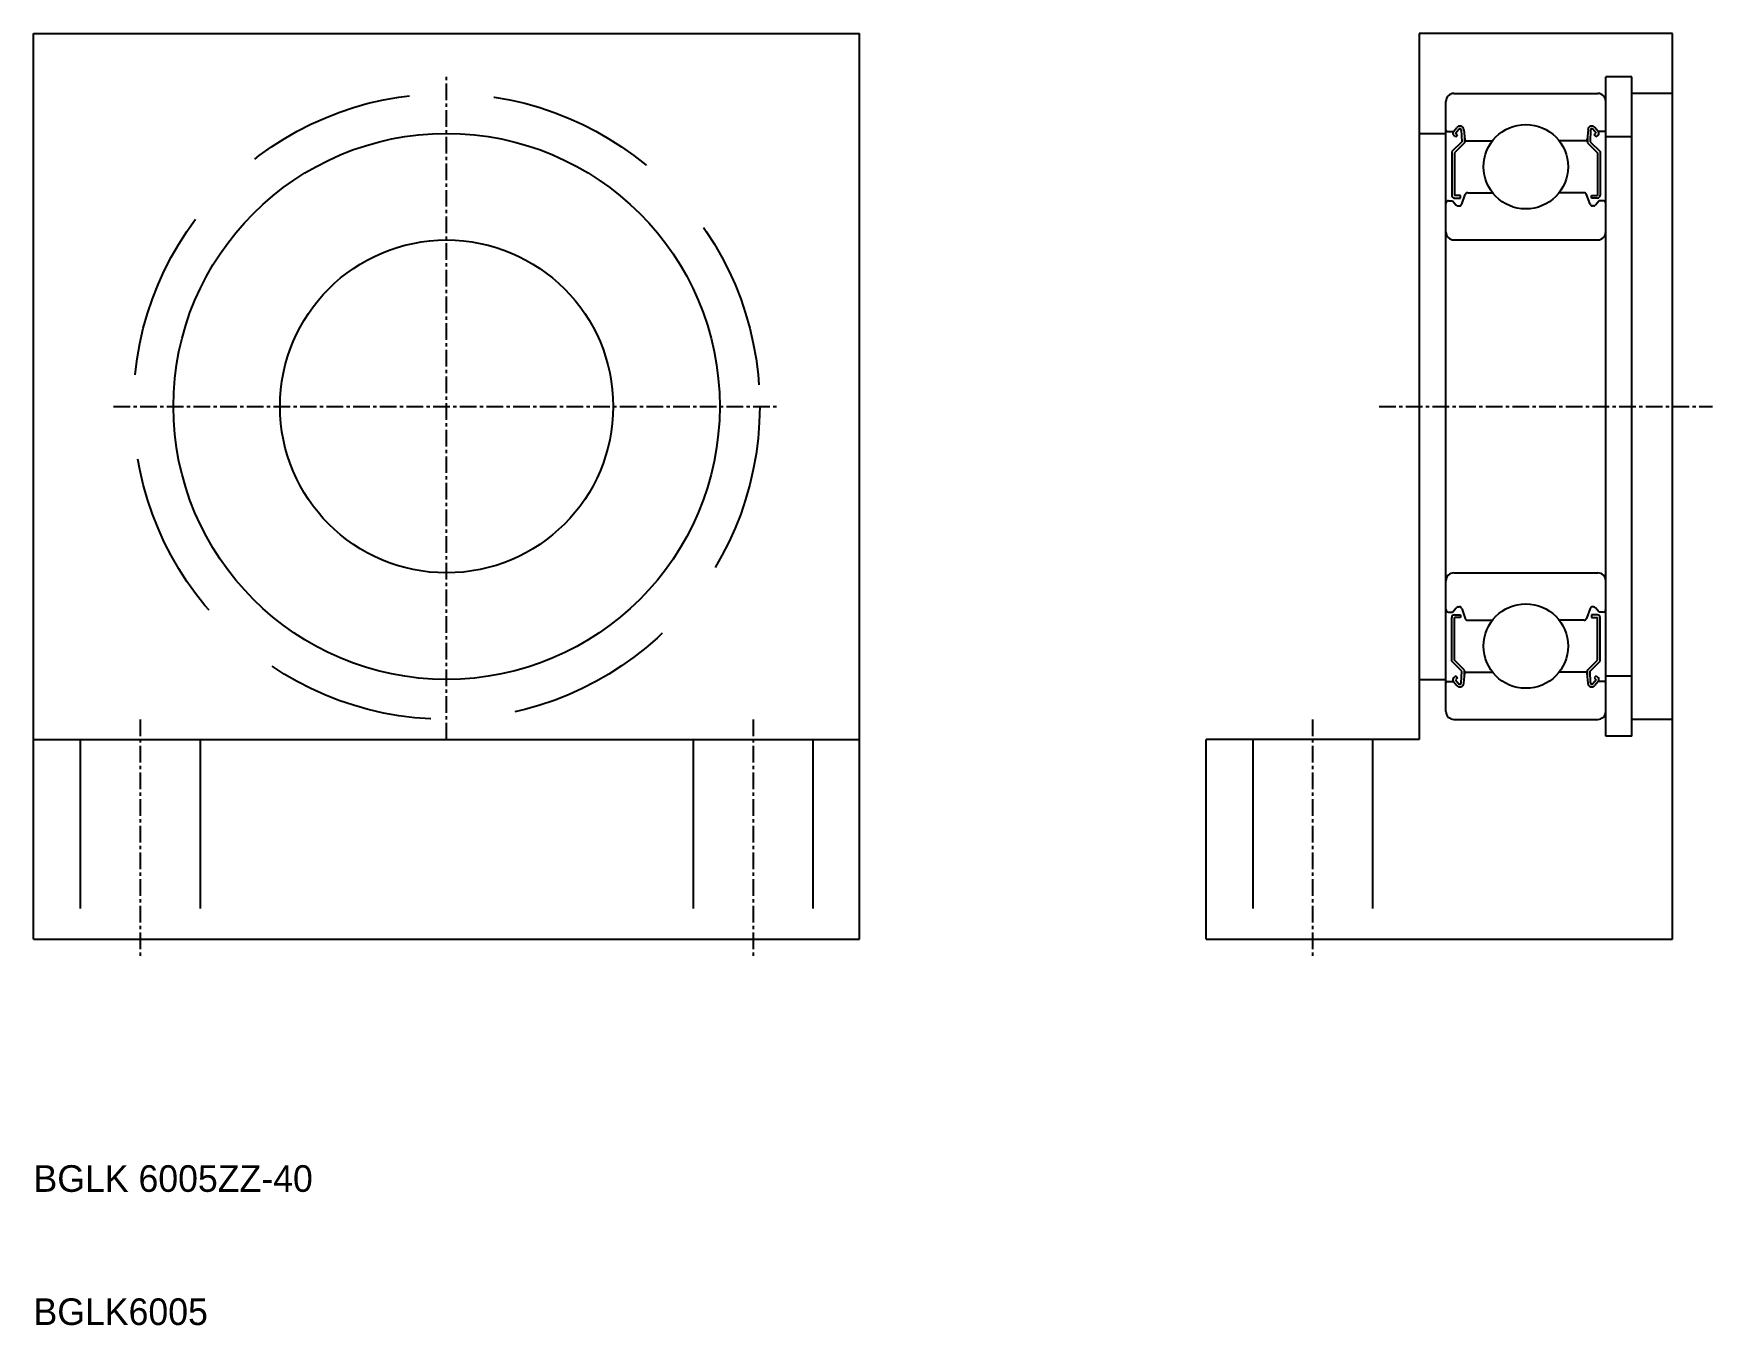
# Model space of a CAD drawing. Extents: x 87 to 213, y 64 to 161.
import ezdxf

# ---------------------------------------------------------------- set-up
doc = ezdxf.new("R2010")
doc.units = 0
doc.linetypes.add('CENTER', pattern=[2, 1.25, -0.25, 0.25, -0.25])
doc.linetypes.add('DASHED', pattern=[19.05, 12.7, -6.35])
doc.layers.get('0').update_dxf_attribs({"linetype": 'CONTINUOUS'})
doc.layers.add('CENTER', color=1, linetype='CENTER')

msp = doc.modelspace()

# ---------------------------------------------------------------- linework, layer by layer
for p, q in [((86.84, 93.31), (86.84, 161.31)), ((86.84, 161.31), (148.84, 161.31)), ((148.84, 93.31), (148.84, 161.31)), ((190.84, 161.31), (190.84, 108.31)), ((209.84, 161.31), (190.84, 161.31)), ((209.84, 93.31), (209.84, 161.31)), ((206.79, 158.06), (204.84, 158.06)), ((204.84, 108.56), (204.84, 158.06)), ((206.79, 108.56), (206.79, 158.06)), ((193.44, 156.81), (204.24, 156.81)), ((209.84, 156.81), (206.79, 156.81)), ((192.84, 110.41), (192.84, 156.21)), ((192.94, 153.96), (193.4, 153.96)), ((193.4, 153.96), (193.65, 154.26)), ((193.56, 153.83), (193.81, 154.13)), ((193.71, 153.7), (193.56, 153.83)), ((193.98, 154.07), (194.03, 153.19)), ((194.18, 154.09), (194.25, 153.35)), ((203.51, 154.09), (203.44, 153.35)), ((203.7, 154.07), (203.66, 153.19)), ((204.13, 153.83), (203.88, 154.13)), ((203.98, 153.7), (204.13, 153.83)), ((204.28, 153.96), (204.03, 154.26)), ((204.74, 153.96), (204.28, 153.96)), ((194.03, 153.19), (193.28, 152.44)), ((193.58, 153.55), (193.43, 153.68)), ((194.23, 153.11), (193.48, 152.36)), ((193.58, 153.55), (193.71, 153.7)), ((194.23, 153.58), (194.23, 153.11)), ((194.35, 153.26), (196.34, 153.26)), ((203.34, 153.26), (201.35, 153.26)), ((203.46, 153.58), (203.46, 153.11)), ((203.46, 153.11), (204.21, 152.36)), ((203.66, 153.19), (204.41, 152.44)), ((204.11, 153.55), (203.98, 153.7)), ((204.11, 153.55), (204.26, 153.68)), ((206.79, 153.56), (204.84, 153.56)), ((193.28, 152.44), (193.28, 149.16)), ((193.48, 152.36), (193.48, 149.16)), ((204.21, 152.36), (204.21, 149.16)), ((204.41, 152.44), (204.41, 149.16)), ((193.04, 148.76), (193.34, 148.76)), ((193.34, 148.76), (193.62, 148.43)), ((193.93, 149.16), (193.48, 149.16)), ((193.48, 148.96), (193.93, 148.96)), ((193.93, 148.96), (193.93, 149.16)), ((194.03, 148.49), (194.29, 149.23)), ((194.48, 149.36), (196.34, 149.36)), ((203.21, 149.36), (201.35, 149.36)), ((203.66, 148.49), (203.39, 149.23)), ((203.76, 148.96), (203.76, 149.16)), ((203.76, 149.16), (204.21, 149.16)), ((204.21, 148.96), (203.76, 148.96)), ((204.34, 148.76), (204.07, 148.43)), ((204.64, 148.76), (204.34, 148.76)), ((193.77, 148.36), (193.84, 148.36)), ((203.92, 148.36), (203.85, 148.36)), ((193.44, 145.81), (204.24, 145.81)), ((193.44, 120.81), (204.24, 120.81)), ((193.04, 117.86), (193.34, 117.86)), ((193.28, 114.18), (193.28, 117.46)), ((193.34, 117.86), (193.62, 118.19)), ((193.48, 117.66), (193.93, 117.66)), ((193.93, 117.46), (193.48, 117.46)), ((193.48, 114.26), (193.48, 117.46)), ((193.77, 118.26), (193.84, 118.26)), ((193.93, 117.66), (193.93, 117.46)), ((194.03, 118.13), (194.29, 117.39)), ((194.48, 117.26), (196.34, 117.26)), ((203.21, 117.26), (201.35, 117.26)), ((203.66, 118.13), (203.39, 117.39)), ((204.21, 117.66), (203.76, 117.66)), ((203.76, 117.66), (203.76, 117.46)), ((203.76, 117.46), (204.21, 117.46)), ((203.92, 118.26), (203.85, 118.26)), ((204.34, 117.86), (204.07, 118.19)), ((204.21, 114.26), (204.21, 117.46)), ((204.64, 117.86), (204.34, 117.86)), ((204.41, 114.18), (204.41, 117.46)), ((194.03, 113.43), (193.28, 114.18)), ((194.23, 113.51), (193.48, 114.26)), ((193.98, 112.55), (194.03, 113.43)), ((194.23, 113.04), (194.23, 113.51)), ((203.46, 113.51), (204.21, 114.26)), ((203.46, 113.04), (203.46, 113.51)), ((203.66, 113.43), (204.41, 114.18)), ((203.7, 112.55), (203.66, 113.43)), ((192.94, 112.66), (193.4, 112.66)), ((193.4, 112.66), (193.65, 112.36)), ((193.58, 113.07), (193.43, 112.94)), ((193.71, 112.92), (193.56, 112.79)), ((193.56, 112.79), (193.81, 112.49)), ((193.58, 113.07), (193.71, 112.92)), ((194.18, 112.53), (194.25, 113.27)), ((194.35, 113.36), (196.34, 113.36)), ((203.34, 113.36), (201.35, 113.36)), ((203.51, 112.53), (203.44, 113.27)), ((204.13, 112.79), (203.88, 112.49)), ((204.11, 113.07), (203.98, 112.92)), ((203.98, 112.92), (204.13, 112.79)), ((204.28, 112.66), (204.03, 112.36)), ((204.11, 113.07), (204.26, 112.94)), ((204.74, 112.66), (204.28, 112.66)), ((206.79, 113.06), (204.84, 113.06)), ((193.44, 109.81), (204.24, 109.81)), ((196.34, 109.81), (196.34, 109.81)), ((198.84, 109.81), (198.84, 109.81)), ((209.84, 109.81), (206.79, 109.81)), ((206.79, 108.56), (204.84, 108.56)), ((86.84, 108.31), (148.84, 108.31)), ((190.84, 108.31), (174.84, 108.31)), ((174.84, 93.31), (174.84, 108.31)), ((86.84, 93.31), (148.84, 93.31)), ((174.84, 93.31), (209.84, 93.31))]:
    msp.add_line(p, q)
at = {"color": 7, "linetype": 'CONTINUOUS'}
for p, q in [((190.84, 153.81), (192.84, 153.81)), ((190.84, 112.81), (192.84, 112.81))]:
    msp.add_line(p, q, dxfattribs=at)
at = {"color": 3, "linetype": 'DASHED'}
for p, q in [((90.34, 108.31), (90.34, 93.31)), ((99.34, 108.31), (99.34, 93.31)), ((136.34, 108.31), (136.34, 93.31)), ((145.34, 108.31), (145.34, 93.31)), ((178.34, 108.31), (178.34, 93.31)), ((187.34, 108.31), (187.34, 93.31))]:
    msp.add_line(p, q, dxfattribs=at)
msp.add_circle((117.84, 133.31), 23.5, dxfattribs=at)
for centre, radius in [((117.84, 133.31), 20.5), ((198.84, 151.31), 3.17), ((117.84, 133.31), 12.5), ((198.84, 115.31), 3.17)]:
    msp.add_circle(centre, radius)
for centre, radius, start, end in [((193.44, 156.21), 0.6, 90, 180), ((204.24, 156.21), 0.6, 0, 90), ((192.94, 154.06), 0.1, 180, 270), ((193.56, 153.83), 0.2, 140.0012, 230.0863), ((193.88, 154.06), 0.3, 4.9967, 140.0012), ((193.88, 154.06), 0.1, 2.8198, 140.0023), ((203.8, 154.06), 0.3, 39.9988, 175.0033), ((203.8, 154.06), 0.1, 39.9977, 177.1802), ((204.13, 153.83), 0.2, 309.9137, 39.9988), ((204.74, 154.06), 0.1, 270, 0), ((194.35, 153.36), 0.1, 184.9967, 270), ((203.34, 153.36), 0.1, 270, 355.0033), ((193.04, 148.56), 0.2, 90, 180), ((193.48, 149.16), 0.2, 180, 270), ((194.48, 149.16), 0.2, 90, 159.9921), ((203.21, 149.16), 0.2, 20.0079, 90), ((204.21, 149.16), 0.2, 270, 0), ((204.64, 148.56), 0.2, 0, 90), ((193.77, 148.56), 0.2, 219.9945, 270), ((193.84, 148.56), 0.2, 270, 339.9921), ((203.85, 148.56), 0.2, 200.0079, 270), ((203.92, 148.56), 0.2, 270, 320.0055), ((193.44, 146.41), 0.6, 180, 270), ((204.24, 146.41), 0.6, 270, 0), ((193.44, 120.21), 0.6, 90, 180), ((204.24, 120.21), 0.6, 0, 90), ((193.04, 118.06), 0.2, 180, 270), ((193.48, 117.46), 0.2, 90, 180), ((193.77, 118.06), 0.2, 90, 140.0055), ((193.84, 118.06), 0.2, 20.0079, 90), ((194.48, 117.46), 0.2, 200.0079, 270), ((203.21, 117.46), 0.2, 270, 339.9921), ((203.85, 118.06), 0.2, 90, 159.9921), ((203.92, 118.06), 0.2, 39.9945, 90), ((204.21, 117.46), 0.2, 0, 90), ((204.64, 118.06), 0.2, 270, 0), ((192.94, 112.56), 0.1, 90, 180), ((193.56, 112.79), 0.2, 129.9137, 219.9988), ((193.88, 112.55), 0.3, 219.9988, 355.0033), ((193.88, 112.55), 0.1, 219.9977, 357.1802), ((194.35, 113.26), 0.1, 90, 175.0033), ((203.34, 113.26), 0.1, 4.9967, 90), ((203.8, 112.55), 0.3, 184.9967, 320.0012), ((203.8, 112.55), 0.1, 182.8198, 320.0023), ((204.13, 112.79), 0.2, 320.0012, 50.0863), ((204.74, 112.56), 0.1, 0, 90), ((193.44, 110.41), 0.6, 180, 270), ((204.24, 110.41), 0.6, 270, 0)]:
    msp.add_arc(centre, radius, start, end)
at = {"layer": 'CENTER', "color": 1, "linetype": 'CENTER'}
for p, q in [((117.84, 108.31), (117.84, 158.31)), ((92.84, 133.31), (142.84, 133.31)), ((187.84, 133.31), (212.84, 133.31)), ((94.84, 109.81), (94.84, 91.81)), ((140.84, 109.81), (140.84, 91.81)), ((182.84, 109.81), (182.84, 91.81))]:
    msp.add_line(p, q, dxfattribs=at)

# ---------------------------------------------------------------- texts
for s, p in [('BGLK 6005ZZ-40', (86.84, 74.33)), ('BGLK6005', (86.84, 64.33))]:
    msp.add_text(s, height=2).set_placement(p)

doc.saveas('drawing.dxf')
